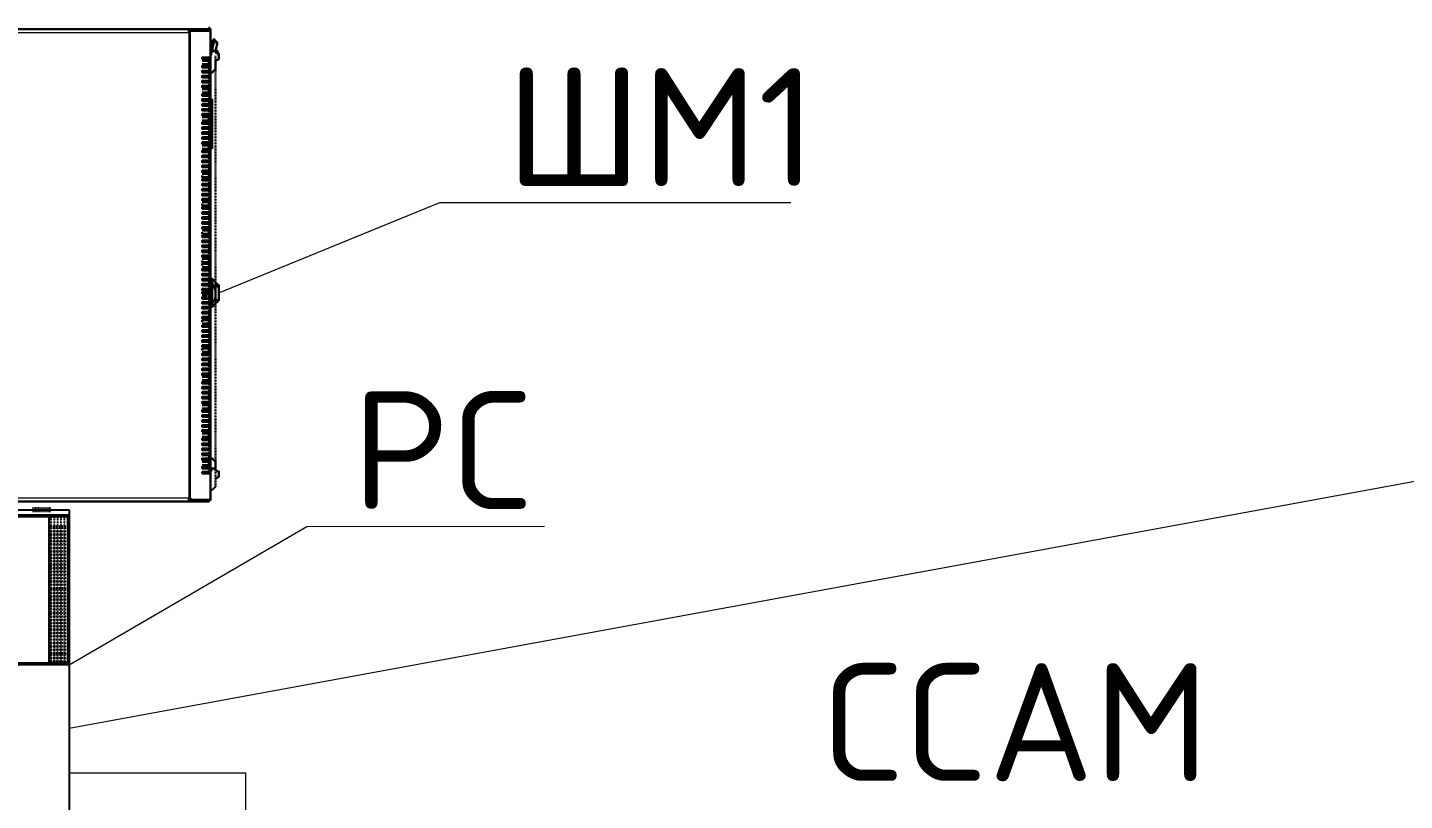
# Model space of a CAD drawing. Header units: millimetres. Extents: x 3050 to 430575, y -569542 to 36130.
# Drawn here: x 313897 to 315367, y -469397 to -468572 of the extents above; entities that cross this region are included whole.
import ezdxf

# ---------------------------------------------------------------- set-up
doc = ezdxf.new("R2010")
doc.units = ezdxf.units.MM
doc.linetypes.add('PDF_IMPORT', pattern=[1, 0.8, -0.2])
doc.layers.add('PDF _Геометрия', color=7, linetype='Continuous')
doc.layers.add('PDF _Текст', color=7, linetype='Continuous')
doc.styles.add('PDF ISOCPEUR', font='isocpeur.ttf')

# ---------------------------------------------------------------- blocks, each defined once
blk = doc.blocks.new('ТХ3 4 этаж')
at = {"color": 5, "lineweight": 20}
blk.add_line((44349.4, -54591), (48286.2, -53869.3), dxfattribs=at)
at = {"layer": 'PDF _Геометрия', "color": 5, "lineweight": 30}
for points in [[(42978.7, -53106.1), (42978.7, -53099), (42978.7, -53102.6), (42975.2, -53102.6), (42975.2, -53099), (42978.7, -53099), (44605.4, -53099), (44608.9, -53099), (44608.9, -53102.6), (44605.4, -53102.6), (44605.4, -53099), (44605.4, -53106.1)], [(44608.9, -53106.1), (44605.4, -53106.1), (44608.9, -53106.1)], [(44648, -53102.6), (44648, -53099), (44608.9, -53099)], [(44655.1, -53152.3), (44651.6, -53152.3), (44651.6, -53155.8), (44651.6, -53162.9), (44651.6, -53159.4), (44651.6, -53102.6), (44608.9, -53102.6)], [(44651.6, -53102.6), (44651.6, -53155.8), (44651.6, -53159.4), (44651.6, -53155.8), (44651.6, -53159.4), (44651.6, -53162.9)], [(44658.7, -53120.3), (44658.7, -53123.9), (44662.2, -53123.9), (44658.7, -53120.3), (44651.6, -53148.7), (44655.1, -53145.2), (44651.6, -53145.2)], [(44658.7, -53123.9), (44655.1, -53145.2), (44662.2, -53145.2), (44665.8, -53131), (44662.2, -53123.9), (44665.8, -53127.4), (44665.8, -53131)], [(44651.6, -53180.7), (44633.8, -53180.7), (44633.8, -53177.1), (44651.6, -53177.1), (44651.6, -53180.7), (44651.6, -53187.8), (44633.8, -53187.8), (44633.8, -53191.3), (44651.6, -53191.3), (44655.1, -53191.3), (44662.2, -53184.2), (44662.2, -53166.5), (44669.3, -53162.9), (44669.3, -53152.3), (44662.2, -53148.7), (44669.3, -53152.3), (44665.8, -53148.7), (44662.2, -53148.7), (44662.2, -53145.2), (44662.2, -53148.7), (44665.8, -53148.7), (44669.3, -53152.3), (44669.3, -53159.4)], [(44633.8, -53166.5), (44651.6, -53166.5), (44651.6, -53162.9), (44633.8, -53162.9), (44633.8, -53159.4), (44651.6, -53159.4), (44651.6, -53162.9), (44651.6, -53596.2), (44651.6, -53592.7), (44651.6, -53589.1)], [(44648, -53162.9), (44648, -53159.4)], [(44648, -53173.6), (44648, -53170), (44648, -53166.5)], [(44651.6, -53173.6), (44651.6, -53170), (44651.6, -53166.5)], [(44665.8, -53145.2), (44669.3, -53152.3), (44665.8, -53148.7), (44662.2, -53145.2), (44665.8, -53145.2), (44665.8, -53148.7)], [(44665.8, -53152.3), (44669.3, -53152.3)], [(44633.8, -53173.6), (44651.6, -53173.6), (44651.6, -53177.1)], [(44651.6, -53187.8), (44651.6, -53191.3), (44651.6, -53198.4), (44633.8, -53198.4), (44633.8, -53202), (44651.6, -53202)], [(44648, -53180.7), (44648, -53177.1)], [(44648, -53191.3), (44648, -53187.8)], [(44662.2, -53187.8), (44662.2, -53184.2)], [(44662.2, -53187.8), (44662.2, -53184.2), (44662.2, -53187.8)], [(44651.6, -53198.4), (44651.6, -53202), (44651.6, -53209.1), (44633.8, -53209.1), (44633.8, -53212.7), (44651.6, -53212.7)], [(44651.6, -53209.1), (44651.6, -53212.7), (44651.6, -53219.8), (44633.8, -53219.8), (44633.8, -53223.3), (44651.6, -53223.3), (44651.6, -53226.9), (44633.8, -53226.9)], [(44648, -53202), (44648, -53198.4)], [(44648, -53212.7), (44648, -53209.1)], [(44648, -53223.3), (44648, -53219.8)], [(44648, -53234), (44648, -53230.4), (44648, -53226.9)], [(44651.6, -53223.3), (44651.6, -53219.8)], [(44651.6, -53234), (44651.6, -53230.4), (44651.6, -53226.9)], [(44633.8, -53234), (44651.6, -53234), (44651.6, -53237.5)], [(44651.6, -53241.1), (44633.8, -53241.1), (44633.8, -53237.5), (44651.6, -53237.5), (44651.6, -53241.1), (44651.6, -53248.2), (44633.8, -53248.2), (44633.8, -53251.7), (44651.6, -53251.7)], [(44651.6, -53248.2), (44651.6, -53251.7), (44651.6, -53258.8), (44633.8, -53258.8), (44633.8, -53262.4), (44651.6, -53262.4)], [(44648, -53251.7), (44648, -53248.2)], [(44655.1, -53354.7), (44655.1, -53248.2)], [(44651.6, -53258.8), (44651.6, -53262.4), (44651.6, -53269.5), (44633.8, -53269.5), (44633.8, -53273), (44651.6, -53273)], [(44651.6, -53269.5), (44651.6, -53273), (44651.6, -53280.1), (44633.8, -53280.1), (44633.8, -53283.7), (44651.6, -53283.7), (44651.6, -53287.2), (44633.8, -53287.2)], [(44648, -53262.4), (44648, -53258.8)], [(44648, -53273), (44648, -53269.5)], [(44648, -53283.7), (44648, -53280.1)], [(44651.6, -53283.7), (44651.6, -53280.1)], [(44633.8, -53294.3), (44651.6, -53294.3), (44651.6, -53297.9)], [(44651.6, -53301.4), (44633.8, -53301.4), (44633.8, -53297.9), (44651.6, -53297.9), (44651.6, -53301.4), (44651.6, -53308.6), (44633.8, -53308.6), (44633.8, -53312.1), (44651.6, -53312.1)], [(44651.6, -53308.6), (44651.6, -53312.1), (44651.6, -53319.2), (44633.8, -53319.2), (44633.8, -53322.8), (44651.6, -53322.8)], [(44648, -53294.3), (44648, -53290.8), (44648, -53287.2)], [(44648, -53301.4), (44648, -53297.9)], [(44648, -53312.1), (44648, -53308.6)], [(44651.6, -53294.3), (44651.6, -53290.8), (44651.6, -53287.2)], [(44651.6, -53319.2), (44651.6, -53322.8), (44651.6, -53329.9), (44633.8, -53329.9), (44633.8, -53333.4), (44651.6, -53333.4)], [(44651.6, -53329.9), (44651.6, -53333.4), (44651.6, -53340.5), (44633.8, -53340.5), (44633.8, -53344.1), (44651.6, -53344.1), (44651.6, -53347.6), (44633.8, -53347.6)], [(44648, -53322.8), (44648, -53319.2)], [(44648, -53333.4), (44648, -53329.9)], [(44648, -53344.1), (44648, -53340.5)], [(44651.6, -53344.1), (44651.6, -53340.5)], [(44633.8, -53354.7), (44651.6, -53354.7), (44651.6, -53358.3)], [(44651.6, -53361.8), (44633.8, -53361.8), (44633.8, -53358.3), (44651.6, -53358.3), (44651.6, -53361.8), (44651.6, -53368.9), (44633.8, -53368.9), (44633.8, -53372.5), (44651.6, -53372.5)], [(44651.6, -53368.9), (44651.6, -53372.5), (44651.6, -53379.6), (44633.8, -53379.6), (44633.8, -53383.1), (44651.6, -53383.1)], [(44648, -53354.7), (44648, -53351.2), (44648, -53347.6)], [(44648, -53361.8), (44648, -53358.3)], [(44648, -53372.5), (44648, -53368.9)], [(44651.6, -53354.7), (44651.6, -53351.2), (44651.6, -53347.6)], [(44651.6, -53379.6), (44651.6, -53383.1), (44651.6, -53390.2), (44633.8, -53390.2), (44633.8, -53393.8), (44651.6, -53393.8)], [(44651.6, -53390.2), (44651.6, -53393.8), (44651.6, -53400.9), (44633.8, -53400.9), (44633.8, -53404.4), (44651.6, -53404.4), (44651.6, -53408), (44633.8, -53408)], [(44648, -53383.1), (44648, -53379.6)], [(44648, -53393.8), (44648, -53390.2)], [(44648, -53404.4), (44648, -53400.9)], [(44651.6, -53404.4), (44651.6, -53400.9)], [(44633.8, -53411.6), (44633.8, -53415.1), (44651.6, -53415.1), (44651.6, -53418.7), (44633.8, -53418.7), (44633.8, -53422.2), (44651.6, -53422.2)], [(44651.6, -53418.7), (44651.6, -53422.2), (44651.6, -53429.3), (44633.8, -53429.3), (44633.8, -53432.9), (44651.6, -53432.9)], [(44651.6, -53429.3), (44651.6, -53432.9), (44651.6, -53440), (44633.8, -53440), (44633.8, -53443.5), (44651.6, -53443.5)], [(44648, -53415.1), (44648, -53411.6), (44648, -53408)], [(44648, -53422.2), (44648, -53418.7)], [(44648, -53432.9), (44648, -53429.3)], [(44651.6, -53415.1), (44651.6, -53411.6), (44651.6, -53408)], [(44651.6, -53440), (44651.6, -53443.5), (44651.6, -53450.6), (44633.8, -53450.6), (44633.8, -53454.2), (44651.6, -53454.2)], [(44651.6, -53450.6), (44651.6, -53454.2), (44651.6, -53461.3), (44633.8, -53461.3), (44633.8, -53464.8), (44651.6, -53464.8), (44651.6, -53468.4), (44633.8, -53468.4)], [(44648, -53443.5), (44648, -53440)], [(44648, -53454.2), (44648, -53450.6)], [(44648, -53464.8), (44648, -53461.3)], [(44651.6, -53464.8), (44651.6, -53461.3)], [(44633.8, -53471.9), (44633.8, -53475.5), (44651.6, -53475.5), (44651.6, -53479), (44633.8, -53479), (44633.8, -53482.6), (44651.6, -53482.6)], [(44651.6, -53479), (44651.6, -53482.6), (44651.6, -53489.7), (44633.8, -53489.7), (44633.8, -53493.2), (44651.6, -53493.2)], [(44651.6, -53489.7), (44651.6, -53493.2), (44651.6, -53500.3), (44633.8, -53500.3), (44633.8, -53503.9), (44651.6, -53503.9)], [(44648, -53475.5), (44648, -53471.9), (44648, -53468.4)], [(44648, -53482.6), (44648, -53479)], [(44648, -53493.2), (44648, -53489.7)], [(44651.6, -53475.5), (44651.6, -53471.9), (44651.6, -53468.4)], [(44651.6, -53500.3), (44651.6, -53503.9), (44651.6, -53511), (44633.8, -53511), (44633.8, -53514.6), (44651.6, -53514.6)], [(44651.6, -53511), (44651.6, -53514.6), (44651.6, -53521.7), (44633.8, -53521.7), (44633.8, -53525.2), (44651.6, -53525.2), (44651.6, -53528.8), (44633.8, -53528.8)], [(44648, -53503.9), (44648, -53500.3)], [(44648, -53514.6), (44648, -53511)], [(44633.8, -53532.3), (44633.8, -53535.9), (44651.6, -53535.9), (44651.6, -53539.4), (44633.8, -53539.4), (44633.8, -53543), (44651.6, -53543)], [(44651.6, -53539.4), (44651.6, -53543), (44651.6, -53550.1), (44633.8, -53550.1), (44633.8, -53553.6), (44651.6, -53553.6)], [(44651.6, -53550.1), (44651.6, -53553.6), (44651.6, -53560.7), (44633.8, -53560.7), (44633.8, -53564.3), (44651.6, -53564.3)], [(44648, -53525.2), (44648, -53521.7)], [(44648, -53535.9), (44648, -53532.3), (44648, -53528.8)], [(44648, -53543), (44648, -53539.4)], [(44648, -53553.6), (44648, -53550.1)], [(44651.6, -53525.2), (44651.6, -53521.7)], [(44651.6, -53535.9), (44651.6, -53532.3), (44651.6, -53528.8)], [(44651.6, -53560.7), (44651.6, -53564.3), (44651.6, -53571.4), (44633.8, -53571.4), (44633.8, -53574.9), (44651.6, -53574.9)], [(44651.6, -53571.4), (44651.6, -53574.9), (44651.6, -53582), (44633.8, -53582), (44633.8, -53585.6), (44651.6, -53585.6), (44651.6, -53589.1), (44633.8, -53589.1)], [(44648, -53564.3), (44648, -53560.7)], [(44648, -53574.9), (44648, -53571.4)], [(44651.6, -53592.7), (44651.6, -53596.2), (44651.6, -53599.8), (44633.8, -53599.8), (44633.8, -53603.3)], [(44633.8, -53592.7), (44633.8, -53596.2), (44651.6, -53596.2), (44651.6, -53610.4), (44651.6, -53614), (44651.6, -53621.1), (44633.8, -53621.1), (44633.8, -53624.7), (44651.6, -53624.7), (44651.6, -53631.8), (44651.6, -53635.3), (44651.6, -53642.4), (44633.8, -53642.4), (44633.8, -53646), (44651.6, -53646)], [(44633.8, -53606.9), (44651.6, -53606.9), (44651.6, -53610.4)], [(44648, -53585.6), (44648, -53582)], [(44648, -53596.2), (44648, -53592.7), (44648, -53589.1)], [(44648, -53606.9), (44648, -53603.3), (44648, -53599.8)], [(44651.6, -53585.6), (44651.6, -53582)], [(44651.6, -53606.9), (44651.6, -53603.3), (44651.6, -53599.8)], [(44651.6, -54018.9), (44651.6, -54015.3), (44655.1, -54015.3), (44662.2, -54022.4), (44662.2, -54018.9), (44662.2, -54022.4), (44662.2, -54036.7), (44651.6, -54036.7), (44651.6, -54043.8), (44651.6, -53610.4), (44633.8, -53610.4), (44633.8, -53614), (44651.6, -53614)], [(44655.1, -53631.8), (44651.6, -53631.8), (44633.8, -53631.8), (44633.8, -53635.3), (44651.6, -53635.3)], [(44648, -53614), (44648, -53610.4)], [(44648, -53624.7), (44648, -53621.1)], [(44648, -53635.3), (44648, -53631.8)], [(44651.6, -53624.7), (44651.6, -53621.1)], [(44651.6, -53642.4), (44651.6, -53646), (44651.6, -53653.1), (44633.8, -53653.1), (44633.8, -53656.6), (44651.6, -53656.6), (44651.6, -53660.2), (44651.6, -53663.7), (44651.6, -53667.3), (44651.6, -53670.8), (44651.6, -53674.4)], [(44648, -53674.4), (44648, -53660.2), (44651.6, -53660.2), (44651.6, -53674.4), (44648, -53674.4), (44633.8, -53674.4), (44651.6, -53674.4), (44651.6, -53681.5), (44651.6, -53685)], [(44648, -53660.2), (44633.8, -53660.2), (44633.8, -53663.7), (44648, -53663.7)], [(44633.8, -53667.3), (44644.5, -53667.3)], [(44648, -53646), (44648, -53642.4)], [(44648, -53656.6), (44648, -53653.1)], [(44651.6, -53656.6), (44651.6, -53653.1)], [(44662.2, -53642.4), (44665.8, -53642.4), (44669.3, -53646), (44669.3, -53649.5), (44669.3, -53674.4)], [(44662.2, -53677.9), (44669.3, -53677.9), (44669.3, -53649.5), (44662.2, -53646)], [(44644.5, -53670.8), (44633.8, -53670.8), (44633.8, -53674.4)], [(44651.6, -53681.5), (44633.8, -53681.5), (44633.8, -53685), (44651.6, -53685), (44651.6, -53692.1), (44651.6, -53695.7), (44651.6, -53702.8), (44633.8, -53702.8), (44633.8, -53706.3), (44651.6, -53706.3)], [(44651.6, -53695.7), (44633.8, -53695.7), (44633.8, -53692.1), (44651.6, -53692.1), (44655.1, -53692.1)], [(44648, -53685), (44648, -53681.5)], [(44648, -53695.7), (44648, -53692.1)], [(44662.2, -53681.5), (44665.8, -53681.5), (44669.3, -53677.9)], [(44651.6, -53702.8), (44651.6, -53706.3), (44651.6, -53713.4), (44633.8, -53713.4), (44633.8, -53717), (44651.6, -53717)], [(44651.6, -53713.4), (44651.6, -53717), (44651.6, -53720.5), (44633.8, -53720.5), (44633.8, -53724.1)], [(44648, -53706.3), (44648, -53702.8)], [(44648, -53717), (44648, -53713.4)], [(44648, -53727.7), (44648, -53724.1), (44648, -53720.5)], [(44651.6, -53727.7), (44651.6, -53724.1), (44651.6, -53720.5)], [(44633.8, -53727.7), (44651.6, -53727.7), (44651.6, -53731.2)], [(44651.6, -53734.8), (44633.8, -53734.8), (44633.8, -53731.2), (44651.6, -53731.2), (44651.6, -53734.8), (44651.6, -53741.9), (44633.8, -53741.9), (44633.8, -53745.4), (44651.6, -53745.4)], [(44651.6, -53741.9), (44651.6, -53745.4), (44651.6, -53752.5), (44633.8, -53752.5), (44633.8, -53756.1), (44651.6, -53756.1)], [(44651.6, -53752.5), (44651.6, -53756.1), (44651.6, -53763.2), (44633.8, -53763.2), (44633.8, -53766.7), (44651.6, -53766.7)], [(44648, -53734.8), (44648, -53731.2)], [(44648, -53745.4), (44648, -53741.9)], [(44648, -53756.1), (44648, -53752.5)], [(44651.6, -53763.2), (44651.6, -53766.7), (44651.6, -53773.8), (44633.8, -53773.8), (44633.8, -53777.4), (44651.6, -53777.4)], [(44651.6, -53773.8), (44651.6, -53777.4), (44651.6, -53780.9), (44633.8, -53780.9), (44633.8, -53784.5)], [(44648, -53766.7), (44648, -53763.2)], [(44648, -53777.4), (44648, -53773.8)], [(44648, -53788), (44648, -53784.5), (44648, -53780.9)], [(44651.6, -53788), (44651.6, -53784.5), (44651.6, -53780.9)], [(44633.8, -53788), (44651.6, -53788), (44651.6, -53791.6)], [(44651.6, -53795.1), (44633.8, -53795.1), (44633.8, -53791.6), (44651.6, -53791.6), (44651.6, -53795.1), (44651.6, -53802.2), (44633.8, -53802.2), (44633.8, -53805.8), (44651.6, -53805.8)], [(44651.6, -53802.2), (44651.6, -53805.8), (44651.6, -53812.9), (44633.8, -53812.9), (44633.8, -53816.4), (44651.6, -53816.4)], [(44651.6, -53812.9), (44651.6, -53816.4), (44651.6, -53823.5), (44633.8, -53823.5), (44633.8, -53827.1), (44651.6, -53827.1)], [(44648, -53795.1), (44648, -53791.6)], [(44648, -53805.8), (44648, -53802.2)], [(44648, -53816.4), (44648, -53812.9)], [(44651.6, -53823.5), (44651.6, -53827.1), (44651.6, -53834.2), (44633.8, -53834.2), (44633.8, -53837.8), (44651.6, -53837.8), (44651.6, -53841.3), (44633.8, -53841.3)], [(44648, -53827.1), (44648, -53823.5)], [(44648, -53837.8), (44648, -53834.2)], [(44648, -53848.4), (44648, -53844.9), (44648, -53841.3)], [(44651.6, -53837.8), (44651.6, -53834.2)], [(44651.6, -53848.4), (44651.6, -53844.9), (44651.6, -53841.3)], [(44633.8, -53848.4), (44651.6, -53848.4), (44651.6, -53852)], [(44651.6, -53855.5), (44633.8, -53855.5), (44633.8, -53852), (44651.6, -53852), (44651.6, -53855.5), (44651.6, -53862.6), (44633.8, -53862.6), (44633.8, -53866.2), (44651.6, -53866.2)], [(44651.6, -53862.6), (44651.6, -53866.2), (44651.6, -53873.3), (44633.8, -53873.3), (44633.8, -53876.8), (44651.6, -53876.8)], [(44651.6, -53873.3), (44651.6, -53876.8), (44651.6, -53883.9), (44633.8, -53883.9), (44633.8, -53887.5), (44651.6, -53887.5)], [(44648, -53855.5), (44648, -53852)], [(44648, -53866.2), (44648, -53862.6)], [(44648, -53876.8), (44648, -53873.3)], [(44651.6, -53883.9), (44651.6, -53887.5), (44651.6, -53894.6), (44633.8, -53894.6), (44633.8, -53898.1), (44651.6, -53898.1), (44651.6, -53901.7), (44633.8, -53901.7)], [(44648, -53887.5), (44648, -53883.9)], [(44648, -53898.1), (44648, -53894.6)], [(44648, -53908.8), (44648, -53905.2), (44648, -53901.7)], [(44651.6, -53898.1), (44651.6, -53894.6)], [(44651.6, -53908.8), (44651.6, -53905.2), (44651.6, -53901.7)], [(44633.8, -53908.8), (44651.6, -53908.8), (44651.6, -53912.3)], [(44651.6, -53915.9), (44633.8, -53915.9), (44633.8, -53912.3), (44651.6, -53912.3), (44651.6, -53915.9), (44651.6, -53923), (44633.8, -53923), (44633.8, -53926.5), (44651.6, -53926.5)], [(44651.6, -53923), (44651.6, -53926.5), (44651.6, -53933.7), (44633.8, -53933.7), (44633.8, -53937.2), (44651.6, -53937.2)], [(44648, -53915.9), (44648, -53912.3)], [(44648, -53926.5), (44648, -53923)], [(44651.6, -53933.7), (44651.6, -53937.2), (44651.6, -53944.3), (44633.8, -53944.3), (44633.8, -53947.9), (44651.6, -53947.9)], [(44651.6, -53944.3), (44651.6, -53947.9), (44651.6, -53955), (44633.8, -53955), (44633.8, -53958.5), (44651.6, -53958.5), (44651.6, -53962.1), (44633.8, -53962.1)], [(44648, -53937.2), (44648, -53933.7)], [(44648, -53947.9), (44648, -53944.3)], [(44648, -53958.5), (44648, -53955)], [(44648, -53969.2), (44648, -53965.6), (44648, -53962.1)], [(44651.6, -53958.5), (44651.6, -53955)], [(44651.6, -53969.2), (44651.6, -53965.6), (44651.6, -53962.1)], [(44633.8, -53969.2), (44651.6, -53969.2), (44651.6, -53972.7)], [(44651.6, -53976.3), (44633.8, -53976.3), (44633.8, -53972.7), (44651.6, -53972.7), (44651.6, -53976.3), (44651.6, -53983.4), (44633.8, -53983.4), (44633.8, -53986.9), (44651.6, -53986.9)], [(44651.6, -53983.4), (44651.6, -53986.9), (44651.6, -53994), (44633.8, -53994), (44633.8, -53997.6), (44651.6, -53997.6)], [(44648, -53976.3), (44648, -53972.7)], [(44648, -53986.9), (44648, -53983.4)], [(44651.6, -53994), (44651.6, -53997.6), (44651.6, -54004.7), (44633.8, -54004.7), (44633.8, -54008.2), (44651.6, -54008.2)], [(44651.6, -54004.7), (44651.6, -54008.2), (44651.6, -54015.3), (44633.8, -54015.3), (44633.8, -54018.9), (44651.6, -54018.9), (44651.6, -54022.4), (44633.8, -54022.4)], [(44648, -53997.6), (44648, -53994)], [(44648, -54008.2), (44648, -54004.7)], [(44648, -54018.9), (44648, -54015.3)], [(44608.9, -54104.1), (44651.6, -54104.1), (44651.6, -54047.3), (44651.6, -54043.8), (44651.6, -54050.9), (44651.6, -54100.6), (44651.6, -54104.1)], [(44633.8, -54029.5), (44651.6, -54029.5), (44651.6, -54033.1), (44633.8, -54033.1), (44633.8, -54036.7), (44651.6, -54036.7), (44651.6, -54033.1)], [(44648, -54029.5), (44648, -54026), (44648, -54022.4)], [(44648, -54036.7), (44648, -54033.1)], [(44648, -54047.3), (44648, -54043.8)], [(44651.6, -54029.5), (44651.6, -54026), (44651.6, -54022.4)], [(44651.6, -54054.4), (44651.6, -54047.3), (44651.6, -54043.8)], [(44662.2, -54040.2), (44662.2, -54036.7)], [(44669.3, -54043.8), (44662.2, -54040.2), (44669.3, -54043.8), (44669.3, -54054.4), (44662.2, -54058)], [(44605.4, -54100.6), (44605.4, -54107.7), (44605.4, -54104.1), (44608.9, -54104.1), (44608.9, -54107.7), (44605.4, -54107.7), (42975.2, -54107.7)], [(44655.1, -54082.8), (44651.6, -54082.8)]]:
    blk.add_lwpolyline(points, dxfattribs=at)
at = {"layer": 'PDF _Геометрия', "color": 5, "lineweight": 0}
for points in [[(44605.4, -54100.6), (42978.7, -54100.6), (42975.2, -54100.6), (42975.2, -53106.1), (42978.7, -53106.1), (44605.4, -53106.1), (44605.4, -54100.6), (44608.9, -54100.6), (44608.9, -53106.1), (44605.4, -53106.1)], [(44651.6, -53127.4), (44651.6, -53141.6), (44651.6, -53145.2)], [(44651.6, -53159.4), (44648, -53159.4)], [(44651.6, -53162.9), (44648, -53162.9)], [(44651.6, -53177.1), (44648, -53177.1)], [(44651.6, -53180.7), (44648, -53180.7)], [(44651.6, -53187.8), (44648, -53187.8)], [(44651.6, -53191.3), (44648, -53191.3)], [(44651.6, -53198.4), (44648, -53198.4)], [(44651.6, -53202), (44648, -53202)], [(44651.6, -53209.1), (44648, -53209.1)], [(44651.6, -53212.7), (44648, -53212.7)], [(44651.6, -53219.8), (44648, -53219.8)], [(44651.6, -53223.3), (44648, -53223.3)], [(44651.6, -53237.5), (44648, -53237.5)], [(44651.6, -53241.1), (44648, -53241.1)], [(44655.1, -53248.2), (44651.6, -53248.2), (44648, -53248.2)], [(44651.6, -53251.7), (44648, -53251.7)], [(44651.6, -53258.8), (44648, -53258.8)], [(44651.6, -53262.4), (44648, -53262.4)], [(44651.6, -53269.5), (44648, -53269.5)], [(44651.6, -53273), (44648, -53273)], [(44651.6, -53280.1), (44648, -53280.1)], [(44651.6, -53283.7), (44648, -53283.7)], [(44651.6, -53297.9), (44648, -53297.9)], [(44651.6, -53301.4), (44648, -53301.4)], [(44651.6, -53308.6), (44648, -53308.6)], [(44651.6, -53312.1), (44648, -53312.1)], [(44651.6, -53319.2), (44648, -53319.2)], [(44651.6, -53322.8), (44648, -53322.8)], [(44651.6, -53329.9), (44648, -53329.9)], [(44651.6, -53333.4), (44648, -53333.4)], [(44651.6, -53340.5), (44648, -53340.5)], [(44651.6, -53344.1), (44648, -53344.1)], [(44651.6, -53358.3), (44648, -53358.3)], [(44651.6, -53361.8), (44648, -53361.8)], [(44651.6, -53368.9), (44648, -53368.9)], [(44651.6, -53372.5), (44648, -53372.5)], [(44655.1, -53354.7), (44651.6, -53354.7)], [(44651.6, -53379.6), (44648, -53379.6)], [(44651.6, -53383.1), (44648, -53383.1)], [(44651.6, -53390.2), (44648, -53390.2)], [(44651.6, -53393.8), (44648, -53393.8)], [(44651.6, -53400.9), (44648, -53400.9)], [(44651.6, -53404.4), (44648, -53404.4)], [(44651.6, -53411.6), (44648, -53411.6)], [(44651.6, -53415.1), (44648, -53415.1)], [(44651.6, -53418.7), (44648, -53418.7)], [(44651.6, -53422.2), (44648, -53422.2)], [(44651.6, -53429.3), (44648, -53429.3)], [(44651.6, -53432.9), (44648, -53432.9)], [(44651.6, -53440), (44648, -53440)], [(44651.6, -53443.5), (44648, -53443.5)], [(44651.6, -53450.6), (44648, -53450.6)], [(44651.6, -53454.2), (44648, -53454.2)], [(44651.6, -53461.3), (44648, -53461.3)], [(44651.6, -53464.8), (44648, -53464.8)], [(44651.6, -53471.9), (44648, -53471.9)], [(44651.6, -53475.5), (44648, -53475.5)], [(44651.6, -53479), (44648, -53479)], [(44651.6, -53482.6), (44648, -53482.6)], [(44651.6, -53489.7), (44648, -53489.7)], [(44651.6, -53493.2), (44648, -53493.2)], [(44651.6, -53500.3), (44648, -53500.3)], [(44651.6, -53503.9), (44648, -53503.9)], [(44651.6, -53511), (44648, -53511)], [(44651.6, -53514.6), (44648, -53514.6)], [(44651.6, -53521.7), (44648, -53521.7)], [(44651.6, -53525.2), (44648, -53525.2)], [(44651.6, -53532.3), (44648, -53532.3)], [(44651.6, -53535.9), (44648, -53535.9)], [(44651.6, -53539.4), (44648, -53539.4)], [(44651.6, -53543), (44648, -53543)], [(44651.6, -53550.1), (44648, -53550.1)], [(44651.6, -53553.6), (44648, -53553.6)], [(44651.6, -53560.7), (44648, -53560.7)], [(44651.6, -53564.3), (44648, -53564.3)], [(44651.6, -53571.4), (44648, -53571.4)], [(44651.6, -53574.9), (44648, -53574.9)], [(44651.6, -53582), (44648, -53582)], [(44651.6, -53585.6), (44648, -53585.6)], [(44651.6, -53592.7), (44648, -53592.7)], [(44651.6, -53596.2), (44648, -53596.2)], [(44651.6, -53599.8), (44648, -53599.8)], [(44651.6, -53603.3), (44648, -53603.3)], [(44651.6, -53610.4), (44648, -53610.4)], [(44651.6, -53614), (44648, -53614)], [(44651.6, -53621.1), (44648, -53621.1)], [(44651.6, -53624.7), (44648, -53624.7)], [(44651.6, -53631.8), (44648, -53631.8)], [(44662.2, -53660.2), (44655.1, -53635.3), (44651.6, -53635.3), (44648, -53635.3)], [(44651.6, -53642.4), (44648, -53642.4)], [(44651.6, -53646), (44648, -53646)], [(44651.6, -53653.1), (44648, -53653.1)], [(44651.6, -53656.6), (44648, -53656.6)], [(44662.2, -53667.3), (44655.1, -53688.6), (44651.6, -53688.6)], [(44669.3, -53649.5), (44669.3, -53674.4)], [(44651.6, -53681.5), (44648, -53681.5)], [(44651.6, -53685), (44648, -53685)], [(44651.6, -53692.1), (44648, -53692.1)], [(44651.6, -53695.7), (44648, -53695.7)], [(44651.6, -53702.8), (44648, -53702.8)], [(44651.6, -53706.3), (44648, -53706.3)], [(44651.6, -53713.4), (44648, -53713.4)], [(44651.6, -53717), (44648, -53717)], [(44651.6, -53720.5), (44648, -53720.5)], [(44651.6, -53724.1), (44648, -53724.1)], [(44651.6, -53731.2), (44648, -53731.2)], [(44651.6, -53734.8), (44648, -53734.8)], [(44651.6, -53741.9), (44648, -53741.9)], [(44651.6, -53745.4), (44648, -53745.4)], [(44651.6, -53752.5), (44648, -53752.5)], [(44651.6, -53756.1), (44648, -53756.1)], [(44651.6, -53763.2), (44648, -53763.2)], [(44651.6, -53766.7), (44648, -53766.7)], [(44651.6, -53773.8), (44648, -53773.8)], [(44651.6, -53777.4), (44648, -53777.4)], [(44651.6, -53780.9), (44648, -53780.9)], [(44651.6, -53784.5), (44648, -53784.5)], [(44651.6, -53791.6), (44648, -53791.6)], [(44651.6, -53795.1), (44648, -53795.1)], [(44651.6, -53802.2), (44648, -53802.2)], [(44651.6, -53805.8), (44648, -53805.8)], [(44651.6, -53812.9), (44648, -53812.9)], [(44651.6, -53816.4), (44648, -53816.4)], [(44651.6, -53823.5), (44648, -53823.5)], [(44651.6, -53827.1), (44648, -53827.1)], [(44651.6, -53834.2), (44648, -53834.2)], [(44651.6, -53837.8), (44648, -53837.8)], [(44651.6, -53852), (44648, -53852)], [(44651.6, -53855.5), (44648, -53855.5)], [(44651.6, -53862.6), (44648, -53862.6)], [(44651.6, -53866.2), (44648, -53866.2)], [(44651.6, -53873.3), (44648, -53873.3)], [(44651.6, -53876.8), (44648, -53876.8)], [(44651.6, -53883.9), (44648, -53883.9)], [(44651.6, -53887.5), (44648, -53887.5)], [(44651.6, -53894.6), (44648, -53894.6)], [(44651.6, -53898.1), (44648, -53898.1)], [(44651.6, -53912.3), (44648, -53912.3)], [(44651.6, -53915.9), (44648, -53915.9)], [(44651.6, -53923), (44648, -53923)], [(44651.6, -53926.5), (44648, -53926.5)], [(44651.6, -53933.7), (44648, -53933.7)], [(44651.6, -53937.2), (44648, -53937.2)], [(44651.6, -53944.3), (44648, -53944.3)], [(44651.6, -53947.9), (44648, -53947.9)], [(44651.6, -53955), (44648, -53955)], [(44651.6, -53958.5), (44648, -53958.5)], [(44651.6, -53972.7), (44648, -53972.7)], [(44651.6, -53976.3), (44648, -53976.3)], [(44651.6, -53983.4), (44648, -53983.4)], [(44651.6, -53986.9), (44648, -53986.9)], [(44651.6, -53994), (44648, -53994)], [(44651.6, -53997.6), (44648, -53997.6)], [(44651.6, -54004.7), (44648, -54004.7)], [(44651.6, -54008.2), (44648, -54008.2)], [(44651.6, -54015.3), (44648, -54015.3)], [(44651.6, -54018.9), (44648, -54018.9)], [(44651.6, -54033.1), (44648, -54033.1)], [(44651.6, -54036.7), (44648, -54036.7)], [(44651.6, -54043.8), (44648, -54043.8)], [(44651.6, -54104.1), (44651.6, -54047.3), (44648, -54047.3)], [(44349.4, -54686.6), (44725.9, -54686.6)]]:
    blk.add_lwpolyline(points, dxfattribs=at)
at = {"layer": 'PDF _Геометрия', "color": 5, "linetype": 'PDF_IMPORT', "lineweight": 0, "ltscale": 0.026667}
blk.add_lwpolyline([(44651.6, -54043.8), (44651.6, -53102.6), (44651.6, -54100.6)], dxfattribs=at)
at = {"layer": 'PDF _Геометрия', "color": 5, "lineweight": 30}
for points in [[(44658.7, -53127.4), (44655.1, -53123.9), (44651.6, -53123.9, -0.292649), (44652.6, -53141.3)], [(44651.6, -53246.4, 0.267133), (44648, -53241.1), (44648, -53237.5)], [(44651.6, -54049.1, 0.145412), (44650.6, -54046.1, -0.413965), (44660.4, -54036.7)], [(44651.6, -54098.8, -0.357947), (44648, -54104.1), (44648, -54107.7), (44608.9, -54107.7)]]:
    blk.add_lwpolyline(points, format="xyb", dxfattribs=at)
for points in [[(44655.1, -53134.5), (44658.7, -53131), (44655.1, -53131), (44655.1, -53138.1), (44655.1, -53134.5), (44655.1, -53138.1), (44655.1, -53134.5), (44655.1, -53131), (44658.7, -53131), (44655.1, -53131)], [(44651.6, -53152.3), (44651.6, -53148.7), (44655.1, -53145.2)], [(44655.1, -53688.6), (44655.1, -53635.3), (44655.1, -53631.8), (44662.2, -53638.9), (44662.2, -53660.2), (44662.2, -53667.3), (44662.2, -53685), (44655.1, -53692.1)], [(44633.8, -54043.8), (44633.8, -54047.3), (44651.6, -54047.3), (44651.6, -54043.8)], [(44605.4, -54100.6), (44608.9, -54100.6)]]:
    blk.add_lwpolyline(points, close=True, dxfattribs=at)
at = {"layer": 'PDF _Геометрия', "color": 5, "linetype": 'PDF_IMPORT', "lineweight": 0, "ltscale": 0.003333}
blk.add_lwpolyline([(44648, -54047.3), (44648, -53159.4)], dxfattribs=at)
at = {"layer": 'PDF _Геометрия', "color": 5, "lineweight": 30}
blk.add_lwpolyline([(44660.4, -53145.2, 0.413965), (44651.6, -53154.1, -0.413965)], format="xyb", close=True, dxfattribs=at)
at = {"layer": 'PDF _Геометрия', "color": 5, "linetype": 'PDF_IMPORT', "lineweight": 30, "ltscale": 0.008334}
blk.add_lwpolyline([(44662.2, -53155.8), (44662.2, -54075.7), (44655.1, -54082.8)], dxfattribs=at)
at = {"layer": 'PDF _Геометрия', "color": 5, "lineweight": 0}
for points in [[(44648, -53170), (44651.6, -53170)], [(44648, -53230.4), (44651.6, -53230.4)], [(44648, -53290.8), (44651.6, -53290.8)], [(44648, -53351.2), (44651.6, -53351.2)], [(44648, -53844.9), (44651.6, -53844.9)], [(44648, -53905.2), (44651.6, -53905.2)], [(44648, -53965.6), (44651.6, -53965.6)], [(44648, -54026), (44651.6, -54026)]]:
    blk.add_lwpolyline(points, close=True, dxfattribs=at)
at = {"layer": 'PDF _Геометрия', "color": 5, "lineweight": 9}
for points in [[(44669.3, -53661.9), (45141, -53469.2), (45891, -53469.2)], [(44349.4, -54455.8), (44857.3, -54161), (45364.8, -54160)]]:
    blk.add_lwpolyline(points, dxfattribs=at)
at = {"layer": 'PDF _Геометрия', "color": 5, "lineweight": 25}
for points in [[(44349.4, -54125.5), (44349.4, -56643.6), (43006.9, -56643.6), (43006.9, -54125.5)], [(44349.4, -54455.8), (43642.6, -54455.8), (43642.6, -54136.1), (44349.4, -54136.1)], [(44345.9, -54452.2), (43646.2, -54452.2), (43646.2, -54139.7), (44345.9, -54139.7)], [(44345.9, -54452.2), (44306.8, -54452.2), (44306.8, -54139.7), (44345.9, -54139.7)]]:
    blk.add_lwpolyline(points, close=True, dxfattribs=at)
at = {"layer": 'PDF _Геометрия', "color": 5, "linetype": 'PDF_IMPORT', "lineweight": 25, "ltscale": 0.011667}
for points in [[(44310.6, -54121.9), (44271.5, -54121.9)], [(44310.6, -54129), (44271.5, -54129)], [(44345.9, -54161), (44306.8, -54161)], [(44345.9, -54164.5), (44306.8, -54164.5)], [(44345.9, -54171.6), (44306.8, -54171.6)], [(44345.9, -54178.8), (44306.8, -54178.8)], [(44345.9, -54185.9), (44306.8, -54185.9)], [(44345.9, -54193), (44306.8, -54193)], [(44345.9, -54200.1), (44306.8, -54200.1)], [(44345.9, -54207.2), (44306.8, -54207.2)], [(44345.9, -54214.3), (44306.8, -54214.3)], [(44345.9, -54221.4), (44306.8, -54221.4)], [(44345.9, -54228.5), (44306.8, -54228.5)], [(44345.9, -54235.6), (44306.8, -54235.6)], [(44345.9, -54242.7), (44306.8, -54242.7)], [(44345.9, -54249.8), (44306.8, -54249.8)], [(44345.9, -54256.9), (44306.8, -54256.9)], [(44345.9, -54264), (44306.8, -54264)], [(44345.9, -54271.1), (44306.8, -54271.1)], [(44345.9, -54278.2), (44306.8, -54278.2)], [(44345.9, -54285.3), (44306.8, -54285.3)], [(44345.9, -54292.4), (44306.8, -54292.4)], [(44345.9, -54296), (44306.8, -54296)], [(44345.9, -54303.1), (44306.8, -54303.1)], [(44345.9, -54310.2), (44306.8, -54310.2)], [(44345.9, -54317.3), (44306.8, -54317.3)], [(44345.9, -54324.4), (44306.8, -54324.4)], [(44345.9, -54331.5), (44306.8, -54331.5)], [(44345.9, -54338.6), (44306.8, -54338.6)], [(44345.9, -54345.7), (44306.8, -54345.7)], [(44345.9, -54352.8), (44306.8, -54352.8)], [(44345.9, -54359.9), (44306.8, -54359.9)], [(44345.9, -54367), (44306.8, -54367)], [(44345.9, -54374.1), (44306.8, -54374.1)], [(44345.9, -54381.2), (44306.8, -54381.2)], [(44345.9, -54388.3), (44306.8, -54388.3)], [(44345.9, -54395.4), (44306.8, -54395.4)], [(44345.9, -54402.5), (44306.8, -54402.5)], [(44345.9, -54409.6), (44306.8, -54409.6)], [(44345.9, -54416.7), (44306.8, -54416.7)], [(44345.9, -54423.8), (44306.8, -54423.8)], [(44345.9, -54430.9), (44306.8, -54430.9)], [(44345.9, -54434.5), (44306.8, -54434.5)], [(44345.9, -54441.6), (44306.8, -54441.6)], [(44345.9, -54448.7), (44306.8, -54448.7)]]:
    blk.add_lwpolyline(points, dxfattribs=at)
at = {"layer": 'PDF _Геометрия', "color": 5, "linetype": 'PDF_IMPORT', "lineweight": 25, "ltscale": 0.033334}
for points in [[(44310.3, -54139.7), (44310.3, -54452.2)], [(44317.5, -54139.7), (44317.5, -54452.2)], [(44324.6, -54139.7), (44324.6, -54452.2)], [(44331.7, -54139.7), (44331.7, -54452.2)], [(44338.8, -54139.7), (44338.8, -54452.2)], [(44345.9, -54139.7), (44345.9, -54452.2)]]:
    blk.add_lwpolyline(points, dxfattribs=at)
at = {"layer": 'PDF _Геометрия', "color": 5, "lineweight": 9}
blk.add_lwpolyline([(44349.4, -54686.6), (44725.9, -54686.6), (44725.9, -56213.9), (44349.4, -56213.9)], close=True, dxfattribs=at)
at = {"layer": 'PDF _Геометрия', "color": 5, "lineweight": 30}
for centre, radius, start, end in [((44646.3, -53100.8), 5.31, 0.2405, 78.605), ((44660.8, -53154.1), 9.24, 156.246, 179.3999), ((44653.3, -53661.8), 19.5, 47.2577, 61.6858), ((44652.7, -53661), 20.7, 298.191, 311.9083)]:
    blk.add_arc(centre, radius, start, end, dxfattribs=at)
for points in [[(44650.6, -53157.1), (44651.2, -53156.2), (44651.6, -53155.1), (44651.6, -53154.1)], [(44651.7, -53155.9), (44651.5, -53157.2), (44651.5, -53158.5), (44651.9, -53159.7)], [(44652.5, -53150.1), (44651.9, -53151.4), (44651.6, -53152.7), (44651.6, -53154.1)], [(44648.9, -53357.6), (44650.6, -53356.6), (44651.6, -53354.9), (44651.6, -53352.9)]]:
    blk.add_open_spline(points, degree=3, dxfattribs=at)
at = {"layer": 'PDF _Текст', "color": 5, "lineweight": 30, "char_height": 251.7, "attachment_point": 4, "style": 'PDF ISOCPEUR'}
for s, insert in [('ШМ1', (45282.1, -53308.2)), ('PC', (44954.8, -53998)), ('СCAM', (45962.6, -54578.6))]:
    blk.add_mtext(s, dxfattribs=dict(at, insert=insert))

msp = doc.modelspace()

# ---------------------------------------------------------------- block references
at = {"xscale": 0.5, "yscale": 0.5, "zscale": 0.5}
msp.add_blockref('ТХ3 4 этаж', (291766.25, -442024.29), dxfattribs=at)

doc.saveas('drawing.dxf')
